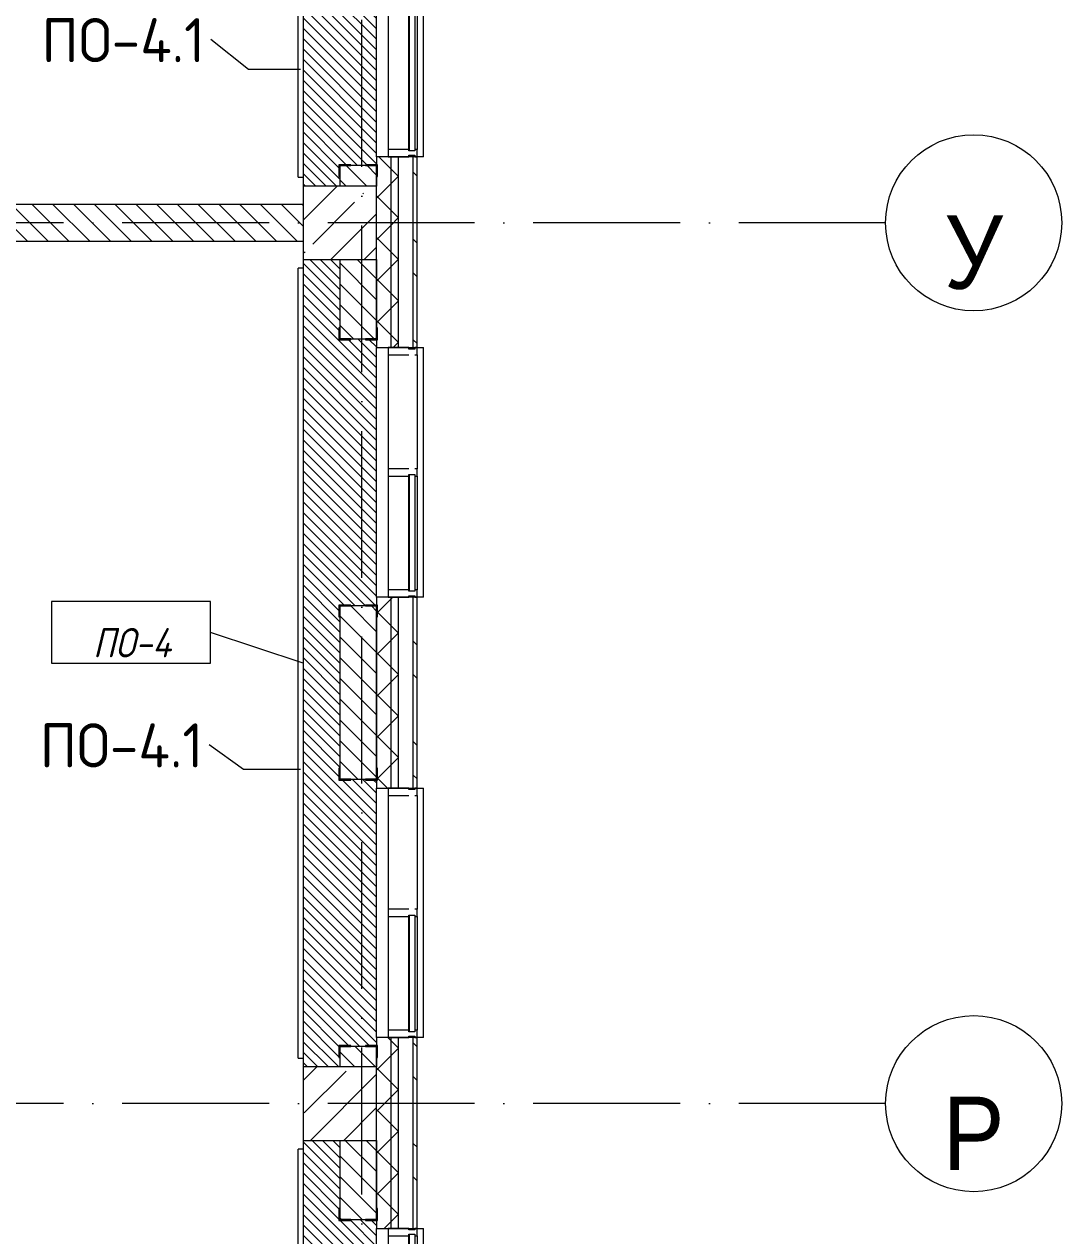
# Model space of a CAD drawing. Header units: millimetres. Extents: x -6467 to 106027, y -7090 to 195095.
# Drawn here: x 98959 to 106027, y 130045 to 138298 of the extents above; entities that cross this region are included whole.
import ezdxf

# ---------------------------------------------------------------- set-up
doc = ezdxf.new("R2010")
doc.units = ezdxf.units.MM
doc.linetypes.add('50_200_ШТРИХ_1Т_ш5_п1_п1_', pattern=[1400, 1000, -200, 0, -200])
for name, color, linetype, lineweight in [('A-FLOR', 7, 'Continuous', 9), ('A-FLOR-IDEN', 7, 'Continuous', 9), ('A-GLAZ', 7, 'Continuous', 5), ('A-GLAZ-CWMG', 7, 'Continuous', 9), ('A-GLAZ-CWMG-1', 7, 'Continuous', 20), ('A-WALL', 7, 'Continuous', 5), ('A-WALL-FNSH-1', 7, 'Continuous', 5), ('A-WALL-IDEN', 7, 'Continuous', 9), ('I-WALL', 7, 'Continuous', 5), ('S-COLS', 7, 'Continuous', 9), ('S-COLS-1', 7, 'Continuous', 5)]:
    doc.layers.add(name, color=color, linetype=linetype, lineweight=lineweight)
for name, color, linetype, lineweight, true_color in [('A-FLOR-PATT-1', 7, 'Continuous', 5, 0xd61c12), ('A-GENM-1', 7, 'Continuous', 9, 0xaaaaaa), ('A-GENM-2', 7, 'Continuous', 20, 0xaaaaaa), ('A-WALL-2', 7, 'Continuous', 5, 0xaaaaaa), ('Оси-1', 7, 'Continuous', 20, 0xaaaaaa), ('Оси-2', 7, 'Continuous', 9, 0xaaaaaa), ('Оси-3', 7, '50_200_ШТРИХ_1Т_ш5_п1_п1_', 9, 0xaaaaaa)]:
    doc.layers.add(name, color=color, linetype=linetype, lineweight=lineweight, true_color=true_color)
doc.styles.add('Arial', font='arial.ttf', dxfattribs={"width": 0.9, "height": 500})
doc.styles.add('GOST Common', font='', dxfattribs={"height": 300})
doc.styles.add('GOST Common_I', font='', dxfattribs={"width": 0.9, "height": 200})
doc.styles.get('GOST Common').set_extended_font_data('GOST Common')
doc.styles.get('GOST Common_I').set_extended_font_data('GOST Common', italic=True)
pattern_1 = [(135, (109.45, 102614.03), (-70.71068, -70.71068), [])]
pattern_2 = [(45, (109.45, 102614.03), (-141.42136, 141.42136), []), (135, (109.45, 102614.03), (-141.42136, -141.42136), [])]

# ---------------------------------------------------------------- blocks, each defined once
blk = doc.blocks.new('BSC_Колонна _Прямоугольная - 500х500-V46-АИ_План этажа Радиаторы_3')
at = {"layer": 'S-COLS-1'}
h = blk.add_hatch(dxfattribs=at)
h.set_pattern_fill('FP_75', color=256, style=0, pattern_type=2)
h.set_pattern_definition([(45, (-101000, -34331.04), (-228.0985, 228.0985), []), (45, (-100771.9, -34331.04), (-228.0985, 228.0985), [403.225, -80.645, 6.706, -73.939])])
h.paths.add_polyline_path([(-250, -250), (250, -250), (250, 250), (-250, 250), (-250, -136.3)])
for p, q in [((250, 250), (-250, 250)), ((-250, 250), (-250, -250)), ((250, -250), (250, 250)), ((-250, -250), (250, -250))]:
    blk.add_line(p, q, dxfattribs=at)
blk = doc.blocks.new('BSC_Колонна _Прямоугольная - 500х500-V54-АИ_План этажа Радиаторы_3')
at = {"layer": 'S-COLS-1'}
h = blk.add_hatch(dxfattribs=at)
h.set_pattern_fill('FP_82', color=256, style=0, pattern_type=2)
h.set_pattern_definition([(45, (-101000, -28331.04), (-228.0985, 228.0985), []), (45, (-100771.9, -28331.04), (-228.0985, 228.0985), [403.225, -80.645, 6.706, -73.939])])
h.paths.add_polyline_path([(-250, -250), (250, -250), (250, 250), (-250, 250), (-250, 238.7)])
for p, q in [((250, 250), (-250, 250)), ((-250, 250), (-250, -250)), ((250, -250), (250, 250)), ((-250, -250), (250, -250))]:
    blk.add_line(p, q, dxfattribs=at)
blk = doc.blocks.new('Прямоугольный импост - Импост структурный с накладкой - 180мм-22437099-АИ_План этажа Радиаторы_3')
at = {"layer": 'A-GLAZ-CWMG-1'}
for p, q in [((0, 17), (-50, 17)), ((-50, 17), (-50, 0)), ((-50, 0), (-40, 0)), ((-40, 0), (-40, -40)), ((-10, -40), (-10, 0)), ((-10, 0), (0, 0)), ((0, 0), (0, 17)), ((-40, -40), (-50, -40)), ((-50, -40), (-50, -180)), ((0, -40), (-10, -40)), ((0, -180), (0, -40)), ((-50, -180), (0, -180))]:
    blk.add_line(p, q, dxfattribs=at)
blk = doc.blocks.new('Прямоугольный импост - Импост структурный с накладкой - 180мм-22437089-АИ_План этажа Радиаторы_3')
at = {"layer": 'A-GLAZ-CWMG'}
for p, q in [((53650, 55111), (52050, 55111)), ((53650, 54931), (52050, 54931)), ((53650, 54914), (52050, 54914))]:
    blk.add_line(p, q, dxfattribs=at)
blk = doc.blocks.new('Прямоугольный импост - Импост структурный с накладкой - 180мм-22437098-АИ_План этажа Радиаторы_3')
at = {"layer": 'A-GLAZ-CWMG-1'}
for p, q in [((-50, 0), (-50, 17)), ((-50, 17), (0, 17)), ((-40, 0), (-50, 0)), ((-40, -40), (-40, 0)), ((0, 0), (-10, 0)), ((-10, 0), (-10, -40)), ((0, 17), (0, 0)), ((-50, -180), (-50, -40)), ((-50, -40), (-40, -40)), ((-10, -40), (0, -40)), ((0, -40), (0, -180)), ((0, -180), (-50, -180))]:
    blk.add_line(p, q, dxfattribs=at)
blk = doc.blocks.new('Прямоугольный импост - Импост структурный с накладкой - 180мм-22437111-АИ_План этажа Радиаторы_3')
at = {"layer": 'A-GLAZ-CWMG-1'}
for p, q in [((-50, 0), (-50, 17)), ((-50, 17), (0, 17)), ((0, 0), (-10, 0)), ((-10, 0), (-10, -40)), ((0, 17), (0, 0)), ((-50, -180), (-50, -40)), ((-10, -40), (0, -40)), ((0, -40), (0, -180)), ((0, -180), (-50, -180))]:
    blk.add_line(p, q, dxfattribs=at)
blk = doc.blocks.new('Прямоугольный импост - Импост структурный с накладкой - 180мм-22071093-АИ_План этажа Радиаторы_3')
at = {"layer": 'A-GLAZ-CWMG'}
for p, q in [((49825, 55111), (49050, 55111)), ((49825, 54931), (49050, 54931)), ((49825, 54914), (49050, 54914))]:
    blk.add_line(p, q, dxfattribs=at)
blk = doc.blocks.new('Прямоугольный импост - Импост структурный с накладкой - 180мм-V176-АИ_План этажа Радиаторы_3')
at = {"layer": 'A-GLAZ-CWMG'}
for p, q in [((6638, 55111), (5863, 55111)), ((6638, 54914), (5863, 54914))]:
    blk.add_line(p, q, dxfattribs=at)
blk = doc.blocks.new('Прямоугольный импост - Импост структурный с накладкой - 180мм-V179-АИ_План этажа Радиаторы_3')
at = {"layer": 'A-GLAZ-CWMG-1'}
for p, q in [((-25, 0), (-25, 17)), ((-25, 17), (25, 17)), ((-15, 0), (-25, 0)), ((-15, -40), (-15, 0)), ((25, 17), (25, 0)), ((-25, -180), (-25, -40)), ((-25, -40), (-15, -40)), ((25, -40), (25, -180)), ((25, -180), (-25, -180))]:
    blk.add_line(p, q, dxfattribs=at)
blk = doc.blocks.new('Прямоугольный импост - Импост структурный с накладкой - 180мм-22437157-АИ_План этажа Радиаторы_3')
at = {"layer": 'A-GLAZ-CWMG-1'}
for p, q in [((0, 17), (-50, 17)), ((-50, 17), (-50, 0)), ((-50, 0), (-40, 0)), ((-40, 0), (-40, -40)), ((-10, -40), (-10, 0)), ((-10, 0), (0, 0)), ((0, 0), (0, 17)), ((-40, -40), (-50, -40)), ((-50, -40), (-50, -180)), ((0, -40), (-10, -40)), ((0, -180), (0, -40)), ((-50, -180), (0, -180))]:
    blk.add_line(p, q, dxfattribs=at)
blk = doc.blocks.new('Фахверк _газобетон торцы_643 - Фахверк _газобетон торцы_-25583910-АИ_План этажа Радиаторы_3')
at = {"layer": 'A-GENM-2'}
for p, q in [((89406, 11134.7), (89325, 11134.7)), ((89325, 11134.7), (89325, 11128.7)), ((89325, 11128.7), (89400, 11128.7)), ((89400, 11128.7), (89400, 11053.7)), ((89406, 11053.7), (89406, 11134.7)), ((89400, 11053.7), (89406, 11053.7)), ((89400, 10953.7), (89400, 10878.7)), ((89406, 10953.7), (89400, 10953.7)), ((89406, 10872.7), (89406, 10953.7)), ((89400, 10878.7), (89325, 10878.7)), ((89325, 10878.7), (89325, 10872.7)), ((89325, 10872.7), (89406, 10872.7))]:
    blk.add_line(p, q, dxfattribs=at)
blk = doc.blocks.new('Фахверк _газобетон торцы_644 - Фахверк _газобетон торцы_-25583930-АИ_План этажа Радиаторы_3')
at = {"layer": 'A-GENM-2'}
for p, q in [((89406, 11134.7), (89325, 11134.7)), ((89325, 11134.7), (89325, 11128.7)), ((89325, 11128.7), (89400, 11128.7)), ((89400, 11128.7), (89400, 11053.7)), ((89406, 11053.7), (89406, 11134.7)), ((89400, 11053.7), (89406, 11053.7)), ((89400, 10953.7), (89400, 10878.7)), ((89406, 10953.7), (89400, 10953.7)), ((89406, 10872.7), (89406, 10953.7)), ((89400, 10878.7), (89325, 10878.7)), ((89325, 10878.7), (89325, 10872.7)), ((89325, 10872.7), (89406, 10872.7))]:
    blk.add_line(p, q, dxfattribs=at)
blk = doc.blocks.new('Фахверк _газобетон торцы_645 - Фахверк _газобетон торцы_-25583950-АИ_План этажа Радиаторы_3')
at = {"layer": 'A-GENM-2'}
for p, q in [((89406, 11134.7), (89325, 11134.7)), ((89325, 11134.7), (89325, 11128.7)), ((89325, 11128.7), (89400, 11128.7)), ((89400, 11128.7), (89400, 11053.7)), ((89406, 11053.7), (89406, 11134.7)), ((89400, 11053.7), (89406, 11053.7)), ((89400, 10953.7), (89400, 10878.7)), ((89406, 10953.7), (89400, 10953.7)), ((89406, 10872.7), (89406, 10953.7)), ((89400, 10878.7), (89325, 10878.7)), ((89325, 10878.7), (89325, 10872.7)), ((89325, 10872.7), (89406, 10872.7))]:
    blk.add_line(p, q, dxfattribs=at)
blk = doc.blocks.new('Фахверк _газобетон торцы_646 - Фахверк _газобетон торцы_-25583970-АИ_План этажа Радиаторы_3')
at = {"layer": 'A-GENM-2'}
for p, q in [((89406, 11134.7), (89325, 11134.7)), ((89325, 11134.7), (89325, 11128.7)), ((89325, 11128.7), (89400, 11128.7)), ((89400, 11128.7), (89400, 11053.7)), ((89406, 11053.7), (89406, 11134.7)), ((89400, 11053.7), (89406, 11053.7)), ((89400, 10953.7), (89400, 10878.7)), ((89406, 10953.7), (89400, 10953.7)), ((89406, 10872.7), (89406, 10953.7)), ((89400, 10878.7), (89325, 10878.7)), ((89325, 10878.7), (89325, 10872.7)), ((89325, 10872.7), (89406, 10872.7))]:
    blk.add_line(p, q, dxfattribs=at)
blk = doc.blocks.new('Фахверк _газобетон торцы_647 - Фахверк _газобетон торцы_-25583990-АИ_План этажа Радиаторы_3')
at = {"layer": 'A-GENM-2'}
for p, q in [((89406, 11134.7), (89325, 11134.7)), ((89325, 11134.7), (89325, 11128.7)), ((89325, 11128.7), (89400, 11128.7)), ((89400, 11128.7), (89400, 11053.7)), ((89406, 11053.7), (89406, 11134.7)), ((89400, 11053.7), (89406, 11053.7)), ((89400, 10953.7), (89400, 10878.7)), ((89406, 10953.7), (89400, 10953.7)), ((89406, 10872.7), (89406, 10953.7)), ((89400, 10878.7), (89325, 10878.7)), ((89325, 10878.7), (89325, 10872.7)), ((89325, 10872.7), (89406, 10872.7))]:
    blk.add_line(p, q, dxfattribs=at)
blk = doc.blocks.new('Фахверк _газобетон торцы_648 - Фахверк _газобетон торцы_-25584010-АИ_План этажа Радиаторы_3')
at = {"layer": 'A-GENM-2'}
for p, q in [((89406, 11134.7), (89325, 11134.7)), ((89325, 11134.7), (89325, 11128.7)), ((89325, 11128.7), (89400, 11128.7)), ((89400, 11128.7), (89400, 11053.7)), ((89406, 11053.7), (89406, 11134.7)), ((89400, 11053.7), (89406, 11053.7)), ((89400, 10953.7), (89400, 10878.7)), ((89406, 10953.7), (89400, 10953.7)), ((89406, 10872.7), (89406, 10953.7)), ((89400, 10878.7), (89325, 10878.7)), ((89325, 10878.7), (89325, 10872.7)), ((89325, 10872.7), (89406, 10872.7))]:
    blk.add_line(p, q, dxfattribs=at)
blk = doc.blocks.new('Отлив_СКБ - Отлив витража-V318-АИ_План этажа Радиаторы_3')
at = {"layer": 'A-GLAZ'}
for p, q in [((0, 57), (0, 100)), ((1700, 100), (0, 100)), ((1700, 100), (1700, 57)), ((0, 2), (10, 2)), ((40, 2), (1660, 2)), ((1690, 2), (1700, 2)), ((1650, 0), (50, 0))]:
    blk.add_line(p, q, dxfattribs=at)
blk = doc.blocks.new('Отлив_СКБ - Отлив витража-V317-АИ_План этажа Радиаторы_3')
at = {"layer": 'A-GLAZ'}
for p, q in [((0, 57), (0, 100)), ((1700, 100), (0, 100)), ((1700, 100), (1700, 57)), ((0, 2), (10, 2)), ((865, 2), (1660, 2)), ((1690, 2), (1700, 2)), ((1650, 0), (875, 0))]:
    blk.add_line(p, q, dxfattribs=at)
blk = doc.blocks.new('Ось сетки - Круг_Ø6_00__ISO-2_5_0_9K_-17386508-АИ_План этажа Радиаторы_3')
at = {"layer": 'Оси-1'}
blk.add_circle((0, 0), 3, dxfattribs=at)
blk = doc.blocks.new('AAR_СКБ_Марка_Перекрытия_1 мм - Марка пола-27961726-АИ_План этажа Радиаторы_3')
at = {"layer": 'A-FLOR-IDEN'}
for p, q in [((2.723, 2.101), (-2.69, 2.101)), ((-2.69, 2.101), (-2.69, 0)), ((2.723, 0), (2.723, 2.101)), ((-2.69, 0), (2.723, 0))]:
    blk.add_line(p, q, dxfattribs=at)

msp = doc.modelspace()

# ---------------------------------------------------------------- hatches: boundary and pattern name
at = {"layer": 'A-FLOR-PATT-1'}
h = msp.add_hatch(dxfattribs=at)
h.set_pattern_fill('FP_313', color=256, style=0, pattern_type=2)
h.set_pattern_definition([(315, (101109.45, 138445.076), (35.3553, 35.3553), [])])
h.paths.add_polyline_path([(100859.4, 137195.1), (101109.4, 137195.1), (101109.4, 137260.1), (101103.4, 137260.1), (101103.4, 137341.1), (101184.4, 137341.1), (101184.4, 137335.1), (101284.4, 137335.1), (101284.4, 137341.1), (101359.4, 137341.1), (101359.4, 139149.1), (101284.4, 139149.1), (101284.4, 139155.1), (101184.4, 139155.1), (101184.4, 139149.1), (101103.4, 139149.1), (101103.4, 139230.1), (101109.4, 139230.1), (101109.4, 139695.1), (100859.4, 139695.1), (100859.4, 138215.1)])
h = msp.add_hatch(dxfattribs=at)
h.set_pattern_fill('FP_312', color=256, style=0, pattern_type=2)
h.set_pattern_definition([(315, (101109.45, 133945.076), (35.3553, 35.3553), [])])
h.paths.add_polyline_path([(100859.4, 131195.1), (101109.4, 131195.1), (101109.4, 131260.1), (101103.4, 131260.1), (101103.4, 131341.1), (101184.4, 131341.1), (101184.4, 131335.1), (101284.4, 131335.1), (101284.4, 131341.1), (101359.4, 131341.1), (101358.6, 133149.1), (101284.4, 133149.1), (101284.4, 133155.1), (101184.4, 133155.1), (101184.4, 133149.1), (101103.4, 133149.1), (101103.4, 133230.1), (101109.4, 133230.1), (101109.4, 134260.1), (101103.4, 134260.1), (101103.4, 134341.1), (101184.4, 134341.1), (101184.4, 134335.1), (101284.4, 134335.1), (101284.4, 134341.1), (101359.4, 134341.1), (101359.4, 136149.1), (101284.4, 136149.1), (101284.4, 136155.1), (101184.4, 136155.1), (101184.4, 136149.1), (101103.4, 136149.1), (101103.4, 136230.1), (101109.4, 136230.1), (101109.4, 136695.1), (100859.4, 136695.1), (100859.4, 132590)])
h = msp.add_hatch(dxfattribs=at)
h.set_pattern_fill('FP_311', color=256, style=0, pattern_type=2)
h.set_pattern_definition([(315, (101109.45, 129445.076), (35.3553, 35.3553), [])])
h.paths.add_polyline_path([(100859.4, 128195.1), (101109.4, 128195.1), (101109.4, 128260.1), (101103.4, 128260.1), (101103.4, 128341.1), (101184.4, 128341.1), (101184.4, 128335.1), (101284.4, 128335.1), (101284.4, 128341.1), (101359.4, 128341.1), (101359.4, 130149.1), (101284.4, 130149.1), (101284.4, 130155.1), (101184.4, 130155.1), (101184.4, 130149.1), (101103.4, 130149.1), (101103.4, 130230.1), (101109.4, 130230.1), (101109.4, 130695.1), (100859.4, 130695.1), (100859.4, 128371.2)])
at = {"layer": 'A-WALL'}
h = msp.add_hatch(dxfattribs=at)
h.set_pattern_fill('FP_122', color=256, style=0, pattern_type=2)
h.set_pattern_definition(pattern_2)
h.paths.add_polyline_path([(101459.4, 100595.1), (101459.4, 101485.1), (101359.4, 101485.1), (101359.4, 100595.1)])
h.paths.add_polyline_path([(101459.4, 103185.1), (101459.4, 104380.1), (101359.4, 104380.1), (101359.4, 103185.1)])
h.paths.add_polyline_path([(101359.4, 106080.1), (101459.4, 106080.1), (101459.4, 107380.1), (101359.4, 107380.1), (101359.4, 107277.3)])
h.paths.add_polyline_path([(101359.4, 109080.1), (101459.4, 109080.1), (101459.4, 110385.1), (101359.4, 110385.1), (101359.4, 110089.9)])
h.paths.add_polyline_path([(101359.4, 112085.1), (101459.4, 112085.1), (101459.4, 113395.1), (101359.4, 113395.1), (101359.4, 112902.4)])
h.paths.add_polyline_path([(101459.4, 115095.1), (101459.4, 116395.1), (101359.4, 116395.1), (101359.4, 115095.1)])
h.paths.add_polyline_path([(101459.4, 118095.1), (101459.4, 119395.1), (101359.4, 119395.1), (101359.4, 118095.1)])
h.paths.add_polyline_path([(101359.4, 121095.1), (101459.4, 121095.1), (101459.4, 122395.1), (101359.4, 122395.1), (101359.4, 121339.9)])
h.paths.add_polyline_path([(101459.4, 124095.1), (101459.4, 125395.1), (101359.4, 125395.1), (101359.4, 124095.1)])
h.paths.add_polyline_path([(101459.4, 127095.1), (101459.4, 128395.1), (101359.4, 128395.1), (101359.4, 127095.1)])
h.paths.add_polyline_path([(101359.4, 130095.1), (101459.4, 130095.1), (101459.4, 131395.1), (101359.4, 131395.1), (101359.4, 130695.1)])
h.paths.add_polyline_path([(101359.4, 133095.1), (101459.4, 133095.1), (101459.4, 134395.1), (101359.4, 134395.1), (101359.4, 133996.3)])
h.paths.add_polyline_path([(101459.4, 136095.1), (101459.4, 137395.1), (101359.4, 137395.1), (101359.4, 136095.1)])
h.paths.add_polyline_path([(101459.4, 139095.1), (101459.4, 140495.1), (101359.4, 140495.1), (101359.4, 139095.1)])
h.paths.add_polyline_path([(101459.4, 142195.1), (101459.4, 143286.9), (101359.4, 143286.9), (101359.4, 142195.1)])
h.paths.add_polyline_path([(101359.4, 144986.9), (101459.4, 144986.9), (101459.4, 146395.1), (101359.4, 146395.1), (101359.4, 145045.1)])
h.paths.add_polyline_path([(101459.4, 148095.1), (101459.4, 149665.1), (101359.4, 149665.1), (101359.4, 148095.1)])
h = msp.add_hatch(dxfattribs=at)
h.set_pattern_fill('FP_122', color=256, style=0, pattern_type=2)
h.set_pattern_definition(pattern_2)
h.paths.add_polyline_path([(101459.4, 100545.1), (101509.4, 100545.1), (101509.4, 101485.1), (101459.4, 101485.1), (101459.4, 100595.1)])
h.paths.add_polyline_path([(101509.4, 103185.1), (101509.4, 104380.1), (101459.4, 104380.1), (101459.4, 103185.1)])
h.paths.add_polyline_path([(101459.4, 106080.1), (101509.4, 106080.1), (101509.4, 107380.1), (101459.4, 107380.1), (101459.4, 107277.3)])
h.paths.add_polyline_path([(101509.4, 109080.1), (101509.4, 110385.1), (101459.4, 110385.1), (101459.4, 109080.1)])
h.paths.add_polyline_path([(101509.4, 112085.1), (101509.4, 113395.1), (101459.4, 113395.1), (101459.4, 112085.1)])
h.paths.add_polyline_path([(101459.4, 115095.1), (101509.4, 115095.1), (101509.4, 116395.1), (101459.4, 116395.1), (101459.4, 115714.9)])
h.paths.add_polyline_path([(101459.4, 118095.1), (101509.4, 118095.1), (101509.4, 119395.1), (101459.4, 119395.1), (101459.4, 118527.4)])
h.paths.add_polyline_path([(101459.4, 121095.1), (101509.4, 121095.1), (101509.4, 122395.1), (101459.4, 122395.1), (101459.4, 121339.9)])
h.paths.add_polyline_path([(101459.4, 124095.1), (101509.4, 124095.1), (101509.4, 125395.1), (101459.4, 125395.1), (101459.4, 124152.5)])
h.paths.add_polyline_path([(101509.4, 127095.1), (101509.4, 128395.1), (101459.4, 128395.1), (101459.4, 127095.1)])
h.paths.add_polyline_path([(101509.4, 130095.1), (101509.4, 131395.1), (101459.4, 131395.1), (101459.4, 130095.1)])
h.paths.add_polyline_path([(101509.4, 133095.1), (101509.4, 134395.1), (101459.4, 134395.1), (101459.4, 133095.1)])
h.paths.add_polyline_path([(101459.4, 136095.1), (101509.4, 136095.1), (101509.4, 137395.1), (101459.4, 137395.1), (101459.4, 136808.8)])
h.paths.add_polyline_path([(101459.4, 139095.1), (101509.4, 139095.1), (101509.4, 140495.1), (101459.4, 140495.1), (101459.4, 139621.3)])
h.paths.add_polyline_path([(101509.4, 142195.1), (101509.4, 143286.9), (101459.4, 143286.9), (101459.4, 142195.1)])
h.paths.add_polyline_path([(101509.4, 144986.9), (101509.4, 146395.1), (101459.4, 146395.1), (101459.4, 144986.9)])
h.paths.add_polyline_path([(101509.4, 148095.1), (101509.4, 149665.1), (101459.4, 149665.1), (101459.4, 148095.1)])
at = {"layer": 'A-WALL-2'}
h = msp.add_hatch(dxfattribs=at)
h.set_pattern_fill('FP_121', color=256, style=0, pattern_type=2)
h.set_pattern_definition([(135, (109.45, 102614.03), (-342.1478, -342.1478), []), (135, (337.55, 102614.03), (-342.1478, -342.1478), [])])
h.paths.add_polyline_path([(101609.4, 100418.1), (101636.4, 100418.1), (101636.4, 101485.1), (101609.4, 101485.1), (101609.4, 100445.1)])
h.paths.add_polyline_path([(101609.4, 103185.1), (101636.4, 103185.1), (101636.4, 104380.1), (101609.4, 104380.1), (101609.4, 103410.1)])
h.paths.add_polyline_path([(101636.4, 106080.1), (101636.4, 107380.1), (101609.4, 107380.1), (101609.4, 106080.1)])
h.paths.add_polyline_path([(101636.4, 109080.1), (101636.4, 110385.1), (101609.4, 110385.1), (101609.4, 109080.1)])
h.paths.add_polyline_path([(101609.4, 112085.1), (101636.4, 112085.1), (101636.4, 113395.1), (101609.4, 113395.1), (101609.4, 112902.4)])
h.paths.add_polyline_path([(101636.4, 115095.1), (101636.4, 116395.1), (101609.4, 116395.1), (101609.4, 115095.1)])
h.paths.add_polyline_path([(101636.4, 118095.1), (101636.4, 119395.1), (101609.4, 119395.1), (101609.4, 118095.1)])
h.paths.add_polyline_path([(101636.4, 121095.1), (101636.4, 122395.1), (101609.4, 122395.1), (101609.4, 121095.1)])
h.paths.add_polyline_path([(101609.4, 124095.1), (101636.4, 124095.1), (101636.4, 125395.1), (101609.4, 125395.1), (101609.4, 124152.5)])
h.paths.add_polyline_path([(101636.4, 127095.1), (101636.4, 128395.1), (101609.4, 128395.1), (101609.4, 127095.1)])
h.paths.add_polyline_path([(101609.4, 130095.1), (101636.4, 130095.1), (101636.4, 131395.1), (101609.4, 131395.1), (101609.4, 131183.8)])
h.paths.add_polyline_path([(101636.4, 133095.1), (101636.4, 134395.1), (101609.4, 134395.1), (101609.4, 133095.1)])
h.paths.add_polyline_path([(101609.4, 136095.1), (101636.4, 136095.1), (101636.4, 137395.1), (101609.4, 137395.1), (101609.4, 136808.8)])
h.paths.add_polyline_path([(101609.4, 139095.1), (101636.4, 139095.1), (101636.4, 140495.1), (101609.4, 140495.1), (101609.4, 139621.3)])
h.paths.add_polyline_path([(101636.4, 142195.1), (101636.4, 143286.9), (101609.4, 143286.9), (101609.4, 142195.1)])
h.paths.add_polyline_path([(101636.4, 144986.9), (101636.4, 146395.1), (101609.4, 146395.1), (101609.4, 144986.9)])
h.paths.add_polyline_path([(101636.4, 148095.1), (101636.4, 149665.1), (101609.4, 149665.1), (101609.4, 148095.1)])
at = {"layer": 'I-WALL'}
h = msp.add_hatch(dxfattribs=at)
h.set_pattern_fill('FP_2', color=256, style=0, pattern_type=2)
h.set_pattern_definition(pattern_1)
h.paths.add_polyline_path([(101298.3, 101195.1), (101359.4, 101195.1), (101359.4, 101425.1), (101109.4, 101425.1), (101109.4, 101195.1), (101204.5, 101195.1)])
h.paths.add_polyline_path([(101109.4, 103245.1), (101359.4, 103245.1), (101359.4, 104320.1), (101109.4, 104320.1)])
h.paths.add_polyline_path([(101109.4, 106140.1), (101359.4, 106140.1), (101359.4, 107320.1), (101109.4, 107320.1), (101109.4, 107277.3)])
h.paths.add_polyline_path([(101359.4, 109140.1), (101359.4, 110325.1), (101109.4, 110325.1), (101109.4, 109140.1), (101298.3, 109140.1)])
h.paths.add_polyline_path([(101359.4, 112145.1), (101359.4, 113335.1), (101109.4, 113335.1), (101109.4, 112145.1), (101298.3, 112145.1)])
h.paths.add_polyline_path([(101359.4, 115155.1), (101359.4, 116335.1), (101109.4, 116335.1), (101109.4, 115155.1), (101298.3, 115155.1)])
h.paths.add_polyline_path([(101359.4, 118155.1), (101359.4, 118945.1), (101109.4, 118945.1), (101109.4, 118155.1), (101298.3, 118155.1)])
h.paths.add_polyline_path([(101298.3, 119195.1), (101359.4, 119195.1), (101359.4, 119335.1), (101109.4, 119335.1), (101109.4, 119195.1)])
h.paths.add_polyline_path([(101359.4, 121155.1), (101359.4, 121695.1), (101109.4, 121695.1), (101109.4, 121155.1), (101298.3, 121155.1)])
h.paths.add_polyline_path([(101298.3, 122195.1), (101359.4, 122195.1), (101359.4, 122335.1), (101109.4, 122335.1), (101109.4, 122195.1)])
h.paths.add_polyline_path([(101359.4, 124155.1), (101359.4, 125335.1), (101109.4, 125335.1), (101109.4, 124155.1), (101298.3, 124155.1)])
h.paths.add_polyline_path([(101359.4, 127155.1), (101359.4, 127695.1), (101109.4, 127695.1), (101109.4, 127155.1), (101298.3, 127155.1)])
h.paths.add_polyline_path([(101227.4, 128195.1), (101359.4, 128195.1), (101359.4, 128335.1), (101109.4, 128335.1), (101109.4, 128195.1)])
h.paths.add_polyline_path([(101298.3, 130155.1), (101359.4, 130155.1), (101359.4, 130695.1), (101109.4, 130695.1), (101109.4, 130155.1)])
h.paths.add_polyline_path([(101329.8, 131195.1), (101359.4, 131195.1), (101359.4, 131335.1), (101109.4, 131335.1), (101109.4, 131195.1), (101298.3, 131195.1)])
h.paths.add_polyline_path([(101109.4, 133155.1), (101359.4, 133155.1), (101359.4, 134335.1), (101109.4, 134335.1), (101109.4, 133996.3)])
h.paths.add_polyline_path([(101109.4, 136155.1), (101359.4, 136155.1), (101359.4, 136695.1), (101109.4, 136695.1)])
h.paths.add_polyline_path([(101329.8, 137195.1), (101359.4, 137195.1), (101359.4, 137335.1), (101109.4, 137335.1), (101109.4, 137195.1), (101298.3, 137195.1)])
h.paths.add_polyline_path([(101359.4, 139155.1), (101359.4, 139695.1), (101109.4, 139695.1), (101109.4, 139155.1), (101298.3, 139155.1)])
h.paths.add_polyline_path([(101298.3, 140195.1), (101359.4, 140195.1), (101359.4, 140435.1), (101109.4, 140435.1), (101109.4, 140195.1)])
h.paths.add_polyline_path([(101298.3, 142255.1), (101359.4, 142255.1), (101359.4, 143226.9), (101109.4, 143226.9), (101109.4, 142255.1)])
h.paths.add_polyline_path([(101298.3, 145545.1), (101359.4, 145545.1), (101359.4, 146335.1), (101109.4, 146335.1), (101109.4, 145545.1), (101206.1, 145545.1)])
h.paths.add_polyline_path([(101298.3, 148155.1), (101359.4, 148155.1), (101359.4, 148895.1), (101109.4, 148895.1), (101109.4, 148155.1)])
h = msp.add_hatch(dxfattribs=at)
h.set_pattern_fill('FP_2', color=256, style=0, pattern_type=2)
h.set_pattern_definition(pattern_1)
h.paths.add_polyline_path([(100859.4, 136820.1), (100859.4, 137070.1), (93919.4, 137070.1), (93919.4, 136820.1), (100471.2, 136820.1)])

# ---------------------------------------------------------------- linework, layer by layer
at = {"layer": 'A-FLOR'}
for p, q in [((100859.4, 139695.1), (100859.4, 137195.1)), ((101359.4, 137395.1), (101359.4, 139095.1)), ((100859.4, 136695.1), (100859.4, 131195.1)), ((101359.4, 134395.1), (101359.4, 136095.1)), ((101359.4, 131395.1), (101359.4, 133095.1)), ((100859.4, 130695.1), (100859.4, 128195.1)), ((101359.4, 128395.1), (101359.4, 130095.1))]:
    msp.add_line(p, q, dxfattribs=at)
at = {"layer": 'A-FLOR-IDEN'}
msp.add_line((100859.4, 133945.1), (100228.4, 134155.2), dxfattribs=at)
at = {"layer": 'A-WALL'}
for p, q in [((100824.4, 137255.1), (100824.4, 139635.1)), ((101109.4, 137335.1), (101109.4, 137195.1)), ((101359.4, 137335.1), (101109.4, 137335.1)), ((101359.4, 137195.1), (101359.4, 137335.1)), ((101459.4, 136095.1), (101459.4, 137395.1)), ((101509.4, 136095.1), (101509.4, 137395.1)), ((101609.4, 136095.1), (101609.4, 137395.1)), ((100824.4, 137255.1), (100859.4, 137255.1)), ((100859.4, 137070.1), (93919.4, 137070.1)), ((93919.4, 136820.1), (100859.4, 136820.1)), ((101109.4, 136695.1), (101109.4, 136155.1)), ((101359.4, 136155.1), (101359.4, 136695.1)), ((100824.4, 131255.1), (100824.4, 136635.1)), ((100859.4, 136635.1), (100824.4, 136635.1)), ((101109.4, 136155.1), (101359.4, 136155.1)), ((101459.4, 133095.1), (101459.4, 134395.1)), ((101509.4, 133095.1), (101509.4, 134395.1)), ((101609.4, 133095.1), (101609.4, 134395.1)), ((101109.4, 134335.1), (101109.4, 133155.1)), ((101359.4, 134335.1), (101109.4, 134335.1)), ((101359.4, 133155.1), (101359.4, 134335.1)), ((101109.4, 133155.1), (101359.4, 133155.1)), ((101459.4, 130095.1), (101459.4, 131395.1)), ((101509.4, 130095.1), (101509.4, 131395.1)), ((101609.4, 130095.1), (101609.4, 131395.1)), ((101109.4, 131335.1), (101109.4, 131195.1)), ((101359.4, 131335.1), (101109.4, 131335.1)), ((101359.4, 131195.1), (101359.4, 131335.1)), ((100824.4, 131255.1), (100859.4, 131255.1)), ((101109.4, 130695.1), (101109.4, 130155.1)), ((101359.4, 130155.1), (101359.4, 130695.1)), ((100824.4, 128255.1), (100824.4, 130635.1)), ((100859.4, 130635.1), (100824.4, 130635.1)), ((101109.4, 130155.1), (101359.4, 130155.1))]:
    msp.add_line(p, q, dxfattribs=at)
at = {"layer": 'A-WALL-FNSH-1'}
for p, q in [((101359.4, 137395.1), (101359.4, 137195.1)), ((101636.4, 137395.1), (101359.4, 137395.1)), ((101636.4, 136095.1), (101636.4, 137395.1)), ((101359.4, 136695.1), (101359.4, 136095.1)), ((101359.4, 136095.1), (101636.4, 136095.1)), ((101359.4, 134395.1), (101359.4, 133095.1)), ((101636.4, 134395.1), (101359.4, 134395.1)), ((101636.4, 133095.1), (101636.4, 134395.1)), ((101359.4, 133095.1), (101636.4, 133095.1)), ((101359.4, 131395.1), (101359.4, 131195.1)), ((101636.4, 131395.1), (101359.4, 131395.1)), ((101636.4, 130095.1), (101636.4, 131395.1)), ((101359.4, 130695.1), (101359.4, 130095.1)), ((101359.4, 130095.1), (101636.4, 130095.1))]:
    msp.add_line(p, q, dxfattribs=at)
at = {"layer": 'A-WALL-IDEN'}
for p, q in [((100487.3, 137990.3), (100230.7, 138192.8)), ((100841.9, 137990.3), (100487.3, 137990.3)), ((100452.3, 133220.4), (100218.4, 133388.9)), ((100841.9, 133220.4), (100452.3, 133220.4))]:
    msp.add_line(p, q, dxfattribs=at)
at = {"layer": 'Оси-3'}
for p, q in [((101259.4, 96724.3), (101259.4, 193895)), ((104827.4, 136945.1), (93049.4, 136945.1)), ((104827.4, 130945.1), (92088.5, 130945.1))]:
    msp.add_line(p, q, dxfattribs=at)

# ---------------------------------------------------------------- block references
at = {"layer": 'A-FLOR-IDEN', "xscale": 199.9999999999999, "yscale": 199.9999999999999, "zscale": 199.9999999999999}
msp.add_blockref('AAR_СКБ_Марка_Перекрытия_1 мм - Марка пола-27961726-АИ_План этажа Радиаторы_3', (99683.7, 133945.1), dxfattribs=at)
at = {"layer": 'A-GENM-1'}
for name, p, rotation in [('Фахверк _газобетон торцы_648 - Фахверк _газобетон торцы_-25584010-АИ_План этажа Радиаторы_3', (112238.2, 47935.1), 90.00000000000006), ('Фахверк _газобетон торцы_647 - Фахверк _газобетон торцы_-25583990-АИ_План этажа Радиаторы_3', (90230.7, 225555.1), 270.0000000000004), ('Фахверк _газобетон торцы_646 - Фахверк _газобетон торцы_-25583970-АИ_План этажа Радиаторы_3', (112238.2, 44935.1), 90.00000000000006), ('Фахверк _газобетон торцы_645 - Фахверк _газобетон торцы_-25583950-АИ_План этажа Радиаторы_3', (90230.7, 222555.1), 270.0000000000004), ('Фахверк _газобетон торцы_644 - Фахверк _газобетон торцы_-25583930-АИ_План этажа Радиаторы_3', (112238.2, 41935.1), 90.00000000000006), ('Фахверк _газобетон торцы_643 - Фахверк _газобетон торцы_-25583910-АИ_План этажа Радиаторы_3', (90230.7, 219555.1), 270.0000000000004)]:
    msp.add_blockref(name, p, dxfattribs=dict(at, rotation=rotation))
at = {"layer": 'A-GLAZ', "rotation": 269.999999999999}
for name, p in [('Отлив_СКБ - Отлив витража-V318-АИ_План этажа Радиаторы_3', (101579.4, 139095.1)), ('Отлив_СКБ - Отлив витража-V317-АИ_План этажа Радиаторы_3', (101579.4, 136095.1)), ('Отлив_СКБ - Отлив витража-V317-АИ_План этажа Радиаторы_3', (101579.4, 133095.1)), ('Отлив_СКБ - Отлив витража-V318-АИ_План этажа Радиаторы_3', (101579.4, 130095.1))]:
    msp.add_blockref(name, p, dxfattribs=at)
at = {"layer": 'A-GLAZ-CWMG'}
for name, p, rotation in [('Прямоугольный импост - Импост структурный с накладкой - 180мм-22437089-АИ_План этажа Радиаторы_3', (156550.5, 85395.1), 90), ('Прямоугольный импост - Импост структурный с накладкой - 180мм-22437099-АИ_План этажа Радиаторы_3', (101619.4, 137395.1), 269.9999999999983), ('Прямоугольный импост - Импост структурный с накладкой - 180мм-V176-АИ_План этажа Радиаторы_3', (156550.5, 129407.1), 89.99999999999942), ('Прямоугольный импост - Импост структурный с накладкой - 180мм-22071093-АИ_План этажа Радиаторы_3', (156550.5, 85395.1), 90.00000000000058), ('Прямоугольный импост - Импост структурный с накладкой - 180мм-22437157-АИ_План этажа Радиаторы_3', (101619.4, 134395.1), 269.9999999999983), ('Прямоугольный импост - Импост структурный с накладкой - 180мм-V176-АИ_План этажа Радиаторы_3', (156550.5, 126407.1), 89.99999999999942), ('Прямоугольный импост - Импост структурный с накладкой - 180мм-22071093-АИ_План этажа Радиаторы_3', (156550.5, 82395.1), 90.00000000000058), ('Прямоугольный импост - Импост структурный с накладкой - 180мм-22437157-АИ_План этажа Радиаторы_3', (101619.4, 131395.1), 269.9999999999983), ('Прямоугольный импост - Импост структурный с накладкой - 180мм-22437089-АИ_План этажа Радиаторы_3', (156550.5, 76395.1), 90)]:
    msp.add_blockref(name, p, dxfattribs=dict(at, rotation=rotation))
at = {"layer": 'A-GLAZ-CWMG', "extrusion": (0, 0, -1), "rotation": 90.00000000000169}
for name, p in [('Прямоугольный импост - Импост структурный с накладкой - 180мм-22437111-АИ_План этажа Радиаторы_3', (-101619.4, 136095.1)), ('Прямоугольный импост - Импост структурный с накладкой - 180мм-V179-АИ_План этажа Радиаторы_3', (-101619.4, 135245.1)), ('Прямоугольный импост - Импост структурный с накладкой - 180мм-22437111-АИ_План этажа Радиаторы_3', (-101619.4, 133095.1)), ('Прямоугольный импост - Импост структурный с накладкой - 180мм-V179-АИ_План этажа Радиаторы_3', (-101619.4, 132245.1)), ('Прямоугольный импост - Импост структурный с накладкой - 180мм-22437098-АИ_План этажа Радиаторы_3', (-101619.4, 130095.1))]:
    msp.add_blockref(name, p, dxfattribs=at)
at = {"layer": 'S-COLS'}
for name, p in [('BSC_Колонна _Прямоугольная - 500х500-V46-АИ_План этажа Радиаторы_3', (101109.4, 136945.1)), ('BSC_Колонна _Прямоугольная - 500х500-V54-АИ_План этажа Радиаторы_3', (101109.4, 130945.1))]:
    msp.add_blockref(name, p, dxfattribs=at)
at = {"layer": 'Оси-1', "xscale": 199.9999999999999, "yscale": 199.9999999999999, "zscale": 199.9999999999999, "rotation": 89.9999999999998}
for p in [(105427.4, 136945.1), (105427.4, 130945.1)]:
    msp.add_blockref('Ось сетки - Круг_Ø6_00__ISO-2_5_0_9K_-17386508-АИ_План этажа Радиаторы_3', p, dxfattribs=at)

# ---------------------------------------------------------------- texts
at = {"layer": 'A-FLOR-IDEN', "insert": (99693.9, 134084.9), "char_height": 200, "width": 572.4, "attachment_point": 5, "line_spacing_factor": 1.022766, "style": 'GOST Common_I'}
msp.add_mtext('\\pxqc,t0.9,1.8,2.7,3.6,4.5,5.4,6.3,7.2,8.1,9,9.9,10.8,11.7,12.6,13.5,14.4,15.3,16.2,17.1,18,18.9,19.8,20.7,21.6,22.5,23.4,24.3,25.2,26.1,27,27.9,28.8;{ПО-4}', dxfattribs=at)
at = {"layer": 'A-WALL-IDEN', "char_height": 300, "width": 1178, "attachment_point": 2, "line_spacing_factor": 1.022766, "style": 'GOST Common'}
for insert in [(99634.7, 138339.3), (99622.4, 133535.4)]:
    msp.add_mtext('\\pxqc,t0.26667,0.53333,0.8,1.06667,1.33333,1.6,1.86667,2.13333,2.4,2.66667,2.93333,3.2,3.46667,3.73333,4,4.26667,4.53333,4.8,5.06667,5.33333,5.6,5.86667,6.13333,6.4,6.66667,6.93333,7.2,7.46667,7.73333,8,8.26667,8.53333;{ПО-4.1}', dxfattribs=dict(at, insert=insert))
at = {"layer": 'Оси-2', "char_height": 500, "attachment_point": 5, "line_spacing_factor": 0.936439, "style": 'Arial'}
for s, insert, width in [('\\pxqc,t4.572,9.144,13.716,18.288,22.86,27.432,32.004,36.576,41.148,45.72,50.292,54.864,59.436,64.008,68.58,73.152,77.724,82.296,86.868,91.44,96.012,100.584,105.156,109.728,114.3,118.872,123.444,128.016,132.588,137.16,141.732,146.304;{У}', (105426.3, 136742.2), 417.6), ('\\pxqc,t4.572,9.144,13.716,18.288,22.86,27.432,32.004,36.576,41.148,45.72,50.292,54.864,59.436,64.008,68.58,73.152,77.724,82.296,86.868,91.44,96.012,100.584,105.156,109.728,114.3,118.872,123.444,128.016,132.588,137.16,141.732,146.304;{Р}', (105427.2, 130742.2), 428.4)]:
    msp.add_mtext(s, dxfattribs=dict(at, insert=insert, width=width))

doc.saveas('drawing.dxf')
